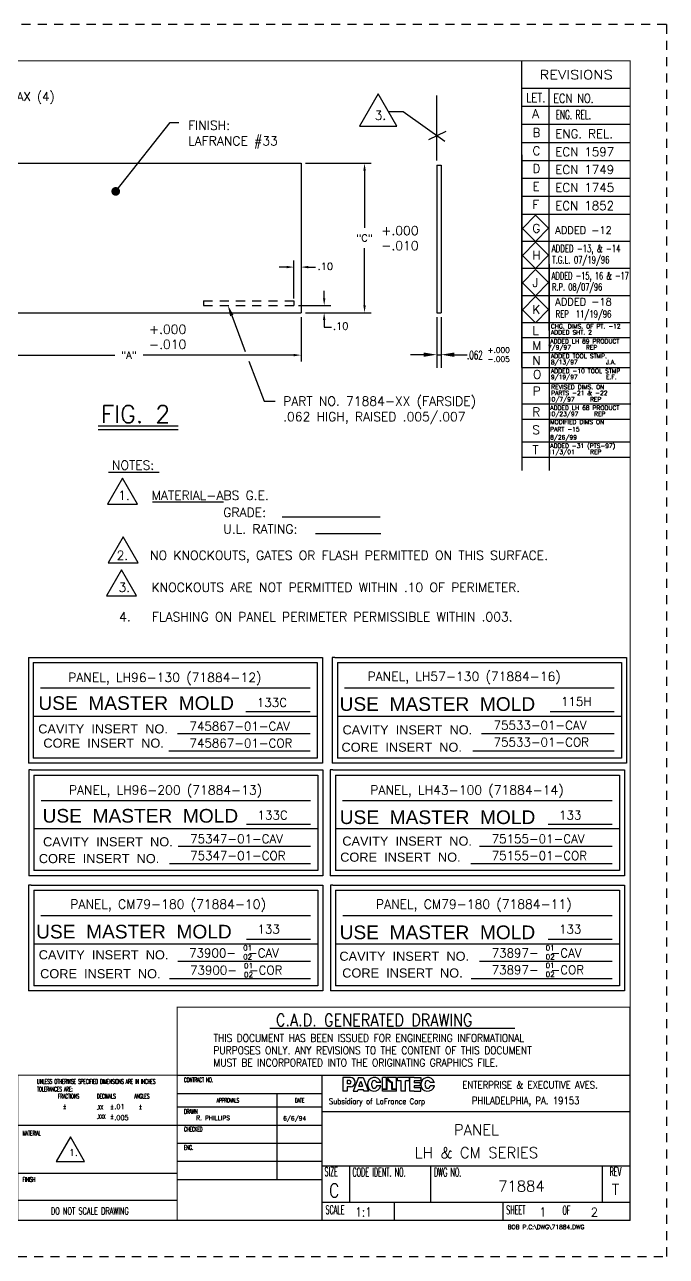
# Model space of a CAD drawing. Extents: x -24.6 to 21.5, y -2 to 16.6.
# Drawn here: x 12.64 to 21.5, y -0.5 to 16.5 of the extents above; entities that cross this region are included whole.
import ezdxf
from ezdxf.enums import TextEntityAlignment as Align

# ---------------------------------------------------------------- set-up
doc = ezdxf.new("R2010")
doc.units = 0
doc.header["$LTSCALE"] = 0.25
doc.header["$PDSIZE"] = 5
doc.linetypes.add('DASHED', pattern=[0.75, 0.5, -0.25])
doc.layers.get('0').update_dxf_attribs({"linetype": 'CONTINUOUS'})
doc.layers.get('DEFPOINTS').update_dxf_attribs({"linetype": 'CONTINUOUS'})
for name, color, linetype in [('BOR', 5, 'CONTINUOUS'), ('DIM', 7, 'CONTINUOUS'), ('HID', 7, 'DASHED'), ('TEX', 7, 'CONTINUOUS'), ('TXT', 7, 'CONTINUOUS')]:
    doc.layers.add(name, color=color, linetype=linetype)
doc.styles.add('ROMANS', font='romans', dxfattribs={"width": 0.6, "height": 0.12})
doc.styles.add('SANSSERIF', font='sas_____.pfb', dxfattribs={"height": 0.27})
doc.styles.get("Standard").update_dxf_attribs({"font": 'SIMPLEX.SHX'})

# ---------------------------------------------------------------- blocks, each defined once
blk = doc.blocks.new('CSIZE')
at = {"layer": 'BOR'}
for p, q in [((20, 16.5), (20, 15.625)), ((20, 16.125), (21.5, 16.125)), ((20.38, 16.125), (20.38, 15.625)), ((20, 15.875), (21.5, 15.875)), ((20, 15.625), (21.5, 15.625))]:
    blk.add_line(p, q, dxfattribs=at)
at = {"layer": 'BOR', "color": 5, "linetype": 'CONTINUOUS'}
for p, q in [((21.5, 0.5), (21.5, 3.44)), ((17.25, 0.5), (17.25, 2.5)), ((15.25, 2.25), (17.25, 2.25)), ((16.625, 2.25), (16.625, 1.062)), ((15.25, 2.062), (17.25, 2.062)), ((17.25, 2), (21.5, 2)), ((13.05, 1.812), (17.25, 1.812)), ((15.25, 1.562), (17.25, 1.562)), ((15.25, 1.312), (17.25, 1.312)), ((17.25, 1.25), (21.5, 1.25)), ((17.63, 0.75), (17.63, 1.25)), ((18.75, 0.75), (18.75, 1.25)), ((21.12, 0.75), (21.12, 1.25)), ((13.05, 1.15), (15.25, 1.15)), ((15.25, 1.062), (17.25, 1.062)), ((13.05, 0.775), (15.25, 0.775)), ((17.25, 0.75), (21.5, 0.75)), ((18.25, 0.5), (18.25, 0.75)), ((19.75, 0.5), (19.75, 0.75)), ((13.05, 0.5), (21.5, 0.5))]:
    blk.add_line(p, q, dxfattribs=at)
at = {"layer": 'BOR', "color": 1, "linetype": 'CONTINUOUS'}
for p, q in [((16.526, 3.149), (19.908, 3.149)), ((17.641, 2.469), (17.535, 2.469)), ((17.535, 2.469), (17.535, 2.279)), ((17.626, 2.427), (17.596, 2.427)), ((17.596, 2.427), (17.596, 2.381)), ((17.626, 2.381), (17.596, 2.381)), ((17.751, 2.469), (17.676, 2.279)), ((17.751, 2.469), (17.814, 2.469)), ((17.757, 2.347), (17.782, 2.417)), ((17.782, 2.417), (17.807, 2.347)), ((17.814, 2.469), (17.889, 2.279)), ((18.061, 2.398), (18.002, 2.398)), ((18.084, 2.309), (18.084, 2.469)), ((18.137, 2.469), (18.084, 2.469)), ((18.137, 2.309), (18.137, 2.469)), ((18.274, 2.469), (18.145, 2.469)), ((18.145, 2.301), (18.145, 2.445)), ((18.213, 2.301), (18.213, 2.393)), ((18.221, 2.309), (18.221, 2.404)), ((18.274, 2.309), (18.274, 2.469)), ((18.454, 2.469), (18.289, 2.469)), ((18.289, 2.421), (18.289, 2.469)), ((18.342, 2.421), (18.289, 2.421)), ((18.342, 2.279), (18.342, 2.421)), ((18.401, 2.279), (18.401, 2.421)), ((18.454, 2.421), (18.401, 2.421)), ((18.454, 2.421), (18.454, 2.469)), ((18.462, 2.279), (18.462, 2.469)), ((18.52, 2.469), (18.462, 2.469)), ((18.52, 2.469), (18.611, 2.469)), ((18.611, 2.421), (18.52, 2.421)), ((18.52, 2.421), (18.52, 2.394)), ((18.604, 2.394), (18.52, 2.394)), ((18.604, 2.394), (18.604, 2.353)), ((18.611, 2.469), (18.611, 2.421)), ((18.798, 2.398), (18.739, 2.398)), ((17.596, 2.279), (17.535, 2.279)), ((17.641, 2.339), (17.596, 2.339)), ((17.596, 2.339), (17.596, 2.279)), ((17.676, 2.279), (17.737, 2.279)), ((17.737, 2.279), (17.749, 2.305)), ((17.749, 2.305), (17.816, 2.305)), ((17.757, 2.347), (17.807, 2.347)), ((17.828, 2.279), (17.816, 2.305)), ((17.889, 2.279), (17.828, 2.279)), ((18.061, 2.353), (18.002, 2.353)), ((18.137, 2.309), (18.084, 2.309)), ((18.084, 2.279), (18.084, 2.301)), ((18.145, 2.301), (18.084, 2.301)), ((18.274, 2.279), (18.084, 2.279)), ((18.274, 2.301), (18.213, 2.301)), ((18.274, 2.309), (18.221, 2.309)), ((18.274, 2.279), (18.274, 2.301)), ((18.401, 2.279), (18.342, 2.279)), ((18.52, 2.279), (18.462, 2.279)), ((18.52, 2.279), (18.462, 2.279)), ((18.604, 2.353), (18.52, 2.353)), ((18.52, 2.353), (18.52, 2.326)), ((18.611, 2.326), (18.52, 2.326)), ((18.52, 2.279), (18.611, 2.279)), ((18.611, 2.279), (18.611, 2.326)), ((18.799, 2.353), (18.74, 2.353))]:
    blk.add_line(p, q, dxfattribs=at)
at = {"layer": 'BOR', "const_width": 0.015}
blk.add_lwpolyline([(0.5, 0.5), (0.5, 16.5), (21.5, 16.5), (21.5, 0.5)], close=True, dxfattribs=at)
at = {"layer": 'BOR', "color": 5, "linetype": 'CONTINUOUS', "const_width": 0.015}
for points in [[(15.25, 0.5), (15.25, 3.44), (21.5, 3.44)], [(13.05, 0.5), (13.05, 2.5), (15.25, 2.5)]]:
    blk.add_lwpolyline(points, dxfattribs=at)
at = {"layer": 'BOR', "color": 5, "linetype": 'CONTINUOUS'}
blk.add_lwpolyline([(15.25, 2.5), (21.5, 2.5)], dxfattribs=at)
at = {"layer": 'BOR', "color": 1, "linetype": 'CONTINUOUS'}
for centre, radius, start, end in [((17.626, 2.404), 0.023, 270, 90), ((17.641, 2.404), 0.0648, 270, 90), ((17.969, 2.374), 0.095, 14.9452, 347.2291), ((17.979, 2.374), 0.0486, 154.3898, 205.6102), ((17.969, 2.393), 0.0333, 8.2132, 177.8455), ((18.276, 2.545), 0.151, 210.3966, 248.8743), ((18.268, 2.534), 0.151, 215.6757, 248.8743), ((18.706, 2.374), 0.095, 14.9452, 347.2291), ((18.717, 2.374), 0.0486, 154.3898, 205.6102), ((18.706, 2.393), 0.0333, 8.2132, 177.8455), ((17.969, 2.354), 0.0333, 182.1545, 357.8455), ((18.706, 2.354), 0.0333, 182.1545, 357.8455)]:
    blk.add_arc(centre, radius, start, end, dxfattribs=at)
at = {"layer": 'BOR', "color": 1}
for s, width, p, p2 in [('REVISIONS', 1.1027, (20.249, 16.246), (21.26, 16.246)), ('LET.', 0.795169, (20.065, 15.929), (20.33, 15.929)), ('ECN NO.', 0.742851, (20.438, 15.92), (20.999, 15.92)), ('ENG. REL.', 0.54341, (20.474, 15.695), (20.959, 15.695))]:
    blk.add_text(s, height=0.125, dxfattribs=dict(at, width=width)).set_placement(p, p2, align=Align.FIT)
blk.add_text('A', height=0.125, dxfattribs=at).set_placement((20.195, 15.708), align=Align.CENTER)
at = {"layer": 'BOR', "color": 1, "linetype": 'CONTINUOUS'}
for s, height, width, p in [('C.A.D. GENERATED DRAWING', 0.17, 0.860215, (16.611, 3.176)), ('THIS DOCUMENT HAS BEEN ISSUED FOR ENGINEERING INFORMATIONAL', 0.10625, 0.860215, (15.75, 2.96)), ('PURPOSES ONLY. ANY REVISIONS TO THE CONTENT OF THIS DOCUMENT', 0.10625, 0.860215, (15.75, 2.79)), ('MUST BE INCORPORATED INTO THE ORIGINATING GRAPHICS FILE.', 0.10625, 0.860215, (15.75, 2.62)), ('UNLESS OTHERWISE SPECIFIED DIMENSIONS ARE IN INCHES', 0.0625, 0.537634, (13.315, 2.382)), ('CONTRACT NO.', 0.0625, 0.537634, (15.344, 2.405)), ('ENTERPRISE & EXECUTIVE AVES.', 0.1, 0.860215, (19.184, 2.316)), ('TOLERANCES ARE:', 0.0625, 0.537634, (13.315, 2.277)), ('FRACTIONS', 0.0625, 0.537634, (13.605, 2.179)), ('DECIMALS', 0.0625, 0.537634, (14.141, 2.179)), ('ANGLES', 0.0625, 0.537634, (14.66, 2.179)), ('+', 0.0625, 0.537634, (13.675, 2.041)), ('.XX', 0.0625, 0.537634, (14.139, 2.026)), ('+', 0.0625, 0.537634, (14.328, 2.038)), ('+', 0.0625, 0.537634, (14.72, 2.04)), ('APPROVALS', 0.0625, 0.537634, (15.795, 2.122)), ('DATE', 0.0625, 0.537634, (16.875, 2.122)), ('Subsidiary of LaFrance Corp', 0.08, 0.860215, (17.343, 2.1)), ('PHILADELPHIA, PA. 19153', 0.1, 0.860215, (19.315, 2.1)), ('-', 0.0625, 0.537634, (13.675, 2.008)), ('.XXX', 0.0625, 0.537634, (14.139, 1.897)), ('-', 0.0625, 0.537634, (14.328, 2.005)), ('+', 0.0625, 0.537634, (14.328, 1.905)), ('-', 0.0625, 0.537634, (14.328, 1.872)), ('-', 0.0625, 0.537634, (14.72, 2.007)), ('DRAWN', 0.0625, 0.537634, (15.344, 1.968)), ('MATERIAL', 0.0625, 0.537634, (13.118, 1.669)), ('CHECKED', 0.0625, 0.537634, (15.344, 1.723)), ('ENG.', 0.0625, 0.537634, (15.344, 1.471)), ('SIZE', 0.12, 0.537634, (17.283, 1.109)), ('CODE IDENT. NO.', 0.12, 0.537634, (17.668, 1.102)), ('DWG NO.', 0.12, 0.537634, (18.794, 1.103)), ('REV', 0.12, 0.537634, (21.217, 1.11)), ('FINISH', 0.0625, 0.537634, (13.118, 1.03)), ('C', 0.188, 0.860215, (17.342, 0.815)), ('SCALE', 0.12, 0.537634, (17.297, 0.584)), ('SHEET', 0.12, 0.537634, (19.79, 0.581)), ('OF', 0.12, 0.537634, (20.566, 0.576)), ('DO NOT SCALE DRAWING', 0.1, 0.537634, (13.507, 0.576)), ('1:1', 0.125, 0.860215, (17.705, 0.55)), ('1', 0.125, 0.860215, (20.247, 0.55))]:
    blk.add_text(s, height=height, dxfattribs=dict(at, width=width)).set_placement(p)
at = {"layer": 'BOR', "color": 1}
for tag, height, p in [('NAME', 0.06, (15.744, 1.881)), ('DATE', 0.06, (16.87, 1.875)), ('DRAWING', 0.15, (19.379, 1.671)), ('DRAWING', 0.15, (19.379, 1.355)), ('NUMBER', 0.15, (20, 0.894)), ('REVISION', 0.15, (21.391, 0.894))]:
    blk.add_attdef(tag, text='', height=height, dxfattribs=at).set_placement(p, align=Align.CENTER)
blk.add_attdef('CAD', (19.809, 0.375), '', height=0.06, dxfattribs=at)
blk = doc.blocks.new('*U19')
at = {"layer": 'TEX'}
blk.add_text('S', height=0.12, dxfattribs=at).set_placement((19.651, 10.848))
blk = doc.blocks.new('*U20')
at = {"layer": 'TEX'}
for s, p in [('MODIFIED DIMS ON', (19.896, 10.986)), ('PART -15', (19.896, 10.886)), ('8/26/99', (19.896, 10.774))]:
    blk.add_text(s, height=0.06, dxfattribs=at).set_placement(p)
blk = doc.blocks.new('*U22')
at = {"color": 0, "style": 'ROMANS', "width": 0.6}
blk.add_text('.062', height=0.12, dxfattribs=at).set_placement((18.75, 11.88))

msp = doc.modelspace()

# ---------------------------------------------------------------- linework, layer by layer
for p, q in [((11.70884, 14.58664), (16.45884, 14.58664)), ((18.33044, 14.56164), (18.33044, 12.52464)), ((18.33044, 14.56164), (18.39244, 14.56164)), ((18.39244, 14.56164), (18.39244, 12.52464)), ((11.70884, 12.52464), (16.45884, 12.52464)), ((18.33044, 12.52464), (18.39244, 12.52464))]:
    msp.add_line(p, q)
at = {"color": 7}
msp.add_line((16.45884, 14.58664), (16.45884, 12.52464), dxfattribs=at)
at = {"color": 7, "linetype": 'BYBLOCK'}
for p, q in [((16.52184, 14.58664), (17.42522, 14.58664)), ((17.33522, 14.48664), (17.33522, 13.69564)), ((16.45884, 13.49264), (16.45884, 13.06347)), ((17.33522, 12.62464), (17.33522, 13.41564)), ((16.25884, 13.15347), (16.15884, 13.15347)), ((16.35884, 12.71864), (16.35884, 13.24347)), ((16.55884, 13.15347), (16.65884, 13.15347)), ((16.7778, 12.72464), (16.7778, 12.82464)), ((16.42184, 12.62464), (16.8678, 12.62464)), ((16.45884, 12.46164), (16.45884, 11.84897)), ((16.52184, 12.52464), (16.8678, 12.52464)), ((16.73914, 12.52464), (17.42522, 12.52464)), ((16.7778, 12.42464), (16.7778, 12.32464)), ((11.80884, 11.93897), (13.8867, 11.93897)), ((16.35884, 11.93897), (14.28098, 11.93897))]:
    msp.add_line(p, q, dxfattribs=at)
at = {"color": 0, "linetype": 'BYBLOCK'}
for p, q in [((18.33044, 12.46214), (18.33044, 11.76478)), ((18.39244, 12.46214), (18.39244, 11.76478)), ((18.15044, 11.94478), (17.97044, 11.94478)), ((18.33044, 11.94478), (18.39244, 11.94478)), ((18.57244, 11.94478), (18.75244, 11.94478))]:
    msp.add_line(p, q, dxfattribs=at)
at = {"color": 7, "linetype": 'BYBLOCK'}
for points in [[(17.31855, 14.48664), (17.35188, 14.48664), (17.33522, 14.58664)], [(16.25884, 13.17013), (16.25884, 13.1368), (16.35884, 13.15347)], [(16.55884, 13.17013), (16.55884, 13.1368), (16.45884, 13.15347)], [(16.76113, 12.72464), (16.79447, 12.72464), (16.7778, 12.62464)], [(17.31855, 12.62464), (17.35188, 12.62464), (17.33522, 12.52464)], [(16.76113, 12.42464), (16.79447, 12.42464), (16.7778, 12.52464)], [(16.35884, 11.95563), (16.35884, 11.9223), (16.45884, 11.93897)]]:
    msp.add_solid(points, dxfattribs=at)
at = {"color": 0, "linetype": 'BYBLOCK'}
for points in [[(18.15044, 11.97478), (18.15044, 11.91478), (18.33044, 11.94478)], [(18.57244, 11.97478), (18.57244, 11.91478), (18.39244, 11.94478)]]:
    msp.add_solid(points, dxfattribs=at)
at = {"layer": 'BOR'}
for p, q in [((19.5, 15.125), (19.5, 12.18262)), ((19.88, 15.125), (19.8825, 11.26429)), ((19.5, 14.91755), (19.5, 11.76689)), ((19.5, 14.875), (21.00629, 14.875)), ((19.5, 14.625), (21.00629, 14.625)), ((19.50456, 14.70314), (19.50456, 11.26429)), ((19.5, 14.37968), (21.00629, 14.37968)), ((19.5, 14.13197), (21.00629, 14.13197)), ((19.88, 14.20668), (19.8825, 10.34597)), ((19.5, 13.88231), (21.0049, 13.88231)), ((19.50456, 13.78482), (19.50456, 10.34597)), ((19.69491, 13.86844), (19.51241, 13.68595)), ((19.87431, 13.68903), (19.69491, 13.86844)), ((19.51241, 13.68595), (19.69182, 13.50654)), ((19.69182, 13.50654), (19.87431, 13.68903)), ((19.5, 13.51019), (21.0049, 13.51019)), ((19.69491, 13.49701), (19.51241, 13.31452)), ((19.87431, 13.31761), (19.69491, 13.49701)), ((19.51241, 13.31452), (19.69182, 13.13512)), ((19.69182, 13.13512), (19.87431, 13.31761)), ((19.5, 13.13876), (21.0049, 13.13876)), ((19.69491, 13.12044), (19.51241, 12.93795)), ((19.87431, 12.94103), (19.69491, 13.12044)), ((19.51241, 12.93795), (19.69182, 12.75854)), ((19.69182, 12.75854), (19.87431, 12.94103)), ((19.5, 12.76219), (21.0049, 12.76219)), ((19.69491, 12.74832), (19.51241, 12.56583)), ((19.87431, 12.56891), (19.69491, 12.74832)), ((19.51241, 12.56583), (19.69182, 12.38642)), ((19.69182, 12.38642), (19.87431, 12.56891)), ((19.5, 12.39007), (21.0049, 12.39007)), ((19.5, 12.18262), (21.0049, 12.18262)), ((19.5, 11.97516), (21.0049, 11.97516)), ((19.5, 11.76689), (21.0049, 11.76689)), ((19.50456, 11.55248), (21.00947, 11.55248)), ((19.50456, 11.26429), (21.00947, 11.26429)), ((19.5, 11.05684), (21.0049, 11.05684)), ((19.5, 10.74006), (21.0049, 10.74006)), ((19.50034, 10.53261), (21.00524, 10.53261))]:
    msp.add_line(p, q, dxfattribs=at)
at = {"layer": 'DEFPOINTS', "color": 0, "linetype": 'BYBLOCK'}
for p in [(16.45884, 14.58664), (16.45884, 13.55564), (16.35884, 12.65564), (16.35884, 12.62464), (16.45884, 12.52464), (16.45884, 12.52464), (18.33044, 12.52464), (18.39244, 12.52464), (18.39244, 11.94478)]:
    msp.add_point(p, dxfattribs=at)
at = {"layer": 'DEFPOINTS', "color": 7, "linetype": 'BYBLOCK'}
for p in [(16.45884, 13.15347), (16.67614, 12.52464), (16.7778, 12.52464), (17.33522, 12.52464), (16.45884, 11.93897)]:
    msp.add_point(p, dxfattribs=at)
at = {"layer": 'DIM'}
for p, q in [((18.33044, 14.62477), (18.33044, 15.52167)), ((17.66462, 15.30116), (17.86975, 15.30116)), ((17.86975, 15.30116), (18.44169, 14.88993)), ((18.45819, 15.02732), (18.21622, 14.91191))]:
    msp.add_line(p, q, dxfattribs=at)
at = {"layer": 'DIM', "color": 7}
for p, q in [((13.97535, 14.29282), (14.65033, 15.14723)), ((14.65033, 15.14723), (14.77033, 15.14723)), ((15.50269, 12.48433), (15.68945, 11.99027)), ((16.7778, 12.32464), (16.87955, 12.32464)), ((15.73975, 11.8572), (15.94923, 11.30301)), ((15.94923, 11.30301), (16.09923, 11.30301))]:
    msp.add_line(p, q, dxfattribs=at)
at = {"layer": 'DIM', "color": 7, "linetype": 'BYBLOCK'}
msp.add_line((13.93816, 14.24574), (13.97535, 14.29282), dxfattribs=at)
at = {"layer": 'DIM'}
for points in [[(17.78232, 15.09731), (17.5229, 15.54663), (17.26348, 15.09731)], [(14.20139, 9.87973), (13.99386, 10.23919), (13.78632, 9.87973)], [(14.2108, 9.0702), (14.00326, 9.42966), (13.79573, 9.0702)], [(14.18755, 8.61441), (13.98001, 8.97387), (13.77248, 8.61441)], [(13.47014, 0.8108), (13.27557, 1.14779), (13.08101, 0.8108)]]:
    msp.add_lwpolyline(points, close=True, dxfattribs=at)
at = {"layer": 'DIM', "color": 7, "linetype": 'BYBLOCK', "const_width": 0.06}
msp.add_lwpolyline([(13.91956, 14.2222, 1), (13.88237, 14.17512, 1)], format="xyb", close=True, dxfattribs=at)
at = {"layer": 'DIM', "color": 7}
msp.add_solid([(15.47931, 12.47549), (15.52608, 12.49317), (15.44965, 12.62464)], dxfattribs=at)
at = {"layer": 'HID'}
for p, q in [((21.5, 16.5), (-0.5, 16.5)), ((21.5, 16.5), (21.5, -0.5)), ((-0.5, -0.5), (21.5, -0.5))]:
    msp.add_line(p, q, dxfattribs=at)
at = {"layer": 'HID', "color": 7, "linetype": 'DASHED'}
for p, q in [((15.11051, 12.68664), (16.35884, 12.68664)), ((15.11051, 12.62464), (16.35884, 12.62464))]:
    msp.add_line(p, q, dxfattribs=at)
at = {"layer": 'HID', "color": 6, "linetype": 'DASHED'}
for p, q in [((15.11051, 12.68664), (15.11051, 12.62464)), ((16.35884, 12.68664), (16.35884, 12.62464))]:
    msp.add_line(p, q, dxfattribs=at)
at = {"layer": 'TEX'}
for p, q in [((12.69565, 7.76694), (16.75565, 7.76694)), ((12.69565, 7.76694), (12.69565, 6.30694)), ((12.76216, 7.69694), (16.68216, 7.69694)), ((12.76216, 7.69694), (12.76216, 6.37694)), ((16.68216, 7.69694), (16.68216, 6.37694)), ((16.75565, 7.76694), (16.75565, 6.30694)), ((16.88964, 7.76733), (16.88964, 6.30733)), ((16.92464, 7.76733), (16.88964, 7.76733)), ((16.92464, 7.76733), (20.94964, 7.76733)), ((16.95964, 7.69733), (20.87964, 7.69733)), ((16.95964, 7.69733), (16.95964, 6.37733)), ((20.87964, 7.69733), (20.87964, 6.37733)), ((20.94964, 7.76733), (20.94964, 6.30733)), ((16.75565, 6.30694), (12.69565, 6.30694)), ((16.68216, 6.37694), (12.76216, 6.37694)), ((16.88964, 6.44943), (16.88964, 6.30733)), ((20.94964, 6.30733), (16.88964, 6.30733)), ((20.87964, 6.37733), (16.95964, 6.37733)), ((20.94964, 6.44943), (20.94964, 6.30733)), ((12.70117, 6.21331), (12.70117, 4.75331)), ((12.73617, 6.21331), (12.70117, 6.21331)), ((12.73617, 6.21331), (16.76117, 6.21331)), ((12.77117, 6.14331), (16.69117, 6.14331)), ((12.77117, 6.14331), (12.77117, 4.82331)), ((16.69117, 6.14331), (16.69117, 4.82331)), ((16.76117, 6.21331), (16.76117, 4.75331)), ((16.86198, 6.21331), (16.86198, 4.75331)), ((16.89698, 6.21331), (16.86198, 6.21331)), ((16.89698, 6.21331), (20.92198, 6.21331)), ((16.93198, 6.14331), (20.85198, 6.14331)), ((16.93198, 6.14331), (16.93198, 4.82331)), ((20.85198, 6.14331), (20.85198, 4.82331)), ((20.92198, 6.21331), (20.92198, 4.75331)), ((16.69117, 4.82331), (12.77117, 4.82331)), ((20.85198, 4.82331), (16.93198, 4.82331)), ((12.69931, 4.62454), (12.69931, 3.16454)), ((12.73431, 4.62454), (12.69931, 4.62454)), ((16.76117, 4.75331), (12.70117, 4.75331)), ((12.73431, 4.62454), (16.75931, 4.62454)), ((16.75931, 4.62454), (16.75931, 3.16454)), ((20.92198, 4.75331), (16.86198, 4.75331)), ((16.86319, 4.62454), (16.86319, 3.16454)), ((16.89819, 4.62454), (16.86319, 4.62454)), ((16.89819, 4.62454), (20.92319, 4.62454)), ((20.92319, 4.62454), (20.92319, 3.16454)), ((12.76931, 4.55454), (16.68931, 4.55454)), ((12.76931, 4.55454), (12.76931, 3.23454)), ((16.68931, 4.55454), (16.68931, 3.23454)), ((16.93319, 4.55454), (20.85319, 4.55454)), ((16.93319, 4.55454), (16.93319, 3.23454)), ((20.85319, 4.55454), (20.85319, 3.23454)), ((16.68931, 3.23454), (12.76931, 3.23454)), ((20.85319, 3.23454), (16.93319, 3.23454)), ((16.75931, 3.16454), (12.69931, 3.16454)), ((20.92319, 3.16454), (16.86319, 3.16454))]:
    msp.add_line(p, q, dxfattribs=at)
at = {"layer": 'TXT'}
for p, q in [((13.66092, 10.96308), (14.76498, 10.96308)), ((13.66092, 10.91308), (14.76498, 10.91308)), ((13.80076, 10.32442), (14.50213, 10.32442)), ((14.40639, 9.91212), (15.38969, 9.91212)), ((16.1973, 9.70729), (17.55186, 9.70729)), ((16.65587, 9.47461), (17.55892, 9.47461))]:
    msp.add_line(p, q, dxfattribs=at)
at = {"layer": 'TXT', "color": 1}
for p, q in [((12.86216, 7.34694), (16.58216, 7.34694)), ((17.05964, 7.34733), (20.77964, 7.34733)), ((15.69738, 7.0197), (16.58216, 7.0197)), ((19.89486, 7.0201), (20.77964, 7.0201)), ((12.76216, 6.95735), (16.68216, 6.95735)), ((16.95964, 6.95774), (20.87964, 6.95774)), ((14.75234, 6.71694), (16.58216, 6.71694)), ((18.94983, 6.71733), (20.77964, 6.71733)), ((14.63382, 6.47694), (16.58216, 6.47694)), ((18.83131, 6.47733), (20.77964, 6.47733)), ((12.87117, 5.79331), (16.59117, 5.79331)), ((17.03198, 5.79331), (20.75198, 5.79331)), ((15.70639, 5.46608), (16.59117, 5.46608)), ((19.8672, 5.46608), (20.75198, 5.46608)), ((12.77117, 5.40372), (16.69117, 5.40372)), ((16.93198, 5.40372), (20.85198, 5.40372)), ((14.76136, 5.16331), (16.59117, 5.16331)), ((18.92217, 5.16331), (20.75198, 5.16331)), ((14.64284, 4.92331), (16.59117, 4.92331)), ((18.80365, 4.92331), (20.75198, 4.92331)), ((12.86931, 4.20454), (16.58931, 4.20454)), ((17.03319, 4.20454), (20.75319, 4.20454)), ((12.76931, 3.81496), (16.68931, 3.81496)), ((15.70453, 3.87731), (16.58931, 3.87731)), ((16.93319, 3.81496), (20.85319, 3.81496)), ((19.86841, 3.87731), (20.75319, 3.87731)), ((14.75949, 3.57454), (16.58931, 3.57454)), ((18.92337, 3.57454), (20.75319, 3.57454)), ((14.64097, 3.33454), (16.58931, 3.33454)), ((18.80485, 3.33454), (20.75319, 3.33454))]:
    msp.add_line(p, q, dxfattribs=at)

# ---------------------------------------------------------------- block references
at = {"layer": 'BOR', "color": 5}
ref = msp.add_blockref('CSIZE', (-0.5, -0.5), dxfattribs=at)
ref.add_attrib('DRAWING', 'PANEL', dxfattribs={"color": 1, "height": 0.15}).set_placement((18.87894, 1.17088), align=Align.CENTER)
ref.add_attrib('DRAWING', 'LH & CM SERIES', dxfattribs={"color": 1, "height": 0.15}).set_placement((18.87894, 0.8554), align=Align.CENTER)
ref.add_attrib('NUMBER', '71884', dxfattribs={"color": 1, "height": 0.15}).set_placement((19.49968, 0.3945), align=Align.CENTER)
ref.add_attrib('DATE', '6/6/94', dxfattribs={"color": 1, "height": 0.06}).set_placement((16.37, 1.375), align=Align.CENTER)
ref.add_attrib('NAME', 'R. PHILLIPS', dxfattribs={"color": 1, "height": 0.06}).set_placement((15.24429, 1.3805), align=Align.CENTER)
ref.add_attrib('CAD', 'BOB P.C:\\DWG\\71884.DWG', (19.30922, -0.12475), dxfattribs={"color": 1, "height": 0.06})
ref.add_attrib('REVISION', 'T', dxfattribs={"color": 1, "height": 0.15}).set_placement((20.79937, 0.34858), align=Align.CENTER)
at = {"layer": 'TEX', "color": 7}
for name in ['*U22', '*U19', '*U20']:
    msp.add_blockref(name, (0, 0), dxfattribs=at)

# ---------------------------------------------------------------- texts
at = {"color": 7, "linetype": 'BYBLOCK'}
for s, p in [('"C"', (17.33522, 13.55564)), ('.10', (16.79488, 13.16454)), ('.10', (17.00654, 12.33946)), ('"A"', (14.08384, 11.93897))]:
    msp.add_text(s, height=0.1, dxfattribs=at).set_placement(p, align=Align.MIDDLE_CENTER)
at = {"layer": 'DIM'}
for s, height, p in [('3.', 0.125, (17.47379, 15.1867)), ('FINISH:', 0.125, (14.90012, 15.04738)), ('LAFRANCE #33', 0.125, (14.90012, 14.8331)), ('+.000', 0.125, (17.56627, 13.59563)), ('-.010', 0.125, (17.56627, 13.38729)), ('+.000', 0.125, (14.36021, 12.23285)), ('-.010', 0.125, (14.36021, 12.02452)), ('+.000', 0.075, (19.03118, 11.97026)), ('-.005', 0.075, (19.03118, 11.84526)), ('PART NO. 71884-XX (FARSIDE)', 0.125, (16.21145, 11.24078)), ('.062 HIGH, RAISED .005/.007', 0.125, (16.21145, 11.0265)), ('.01', 0.065625, (13.88221, 1.53293)), ('.005', 0.065625, (13.88164, 1.38186)), ('1.', 0.09375, (13.25707, 0.88615))]:
    msp.add_text(s, height=height, dxfattribs=at).set_placement(p)
at = {"layer": 'TEX'}
for s, height, p in [('B', 0.12, (19.65281, 14.94923)), ('ENG. REL.', 0.12, (19.9671, 14.93403)), ('C', 0.12, (19.65281, 14.69923)), ('ECN 1597', 0.12, (19.9671, 14.68403)), ('D', 0.12, (19.65281, 14.45391)), ('ECN 1749', 0.12, (19.9671, 14.43871)), ('E', 0.12, (19.65281, 14.2062)), ('ECN 1745', 0.12, (19.9671, 14.191)), ('F', 0.12, (19.65142, 13.95653)), ('ECN 1852', 0.12, (19.96571, 13.94133)), ('G', 0.12, (19.65142, 13.62829)), ('ADDED -12', 0.1, (19.96571, 13.61309)), ('H', 0.12, (19.65142, 13.25686)), ('J', 0.12, (19.65142, 12.88029)), ('K', 0.12, (19.65142, 12.50817)), ('ADDED -18', 0.1, (19.96571, 12.62472)), ('L', 0.12, (19.65142, 12.21954)), ('ADDED SHT. 2', 0.06, (19.9066, 12.22343)), ('CHG. DIMS. OF PT. -12', 0.06, (19.9066, 12.30731)), ('M', 0.12, (19.65142, 12.01209)), ('      7/9/97    REP', 0.06, (19.59628, 12.01598)), ('ADDED LH 89 PRODUCT', 0.06, (19.89747, 12.09986)), ('N', 0.12, (19.65142, 11.80381)), ('ADDED TOOL STMP.', 0.06, (19.9066, 11.89614)), ('O', 0.12, (19.66055, 11.61221)), ('ADDED -10 TOOL STMP', 0.06, (19.9066, 11.69086)), ('8/13/97        J.A.', 0.06, (19.9066, 11.81226)), ('9/19/97        E.F.', 0.06, (19.9066, 11.60698)), ('P', 0.12, (19.65598, 11.38195)), ('REVISED DIMS. ON', 0.06, (19.91116, 11.46973)), ('PARTS -21 & -22', 0.06, (19.91116, 11.38584)), ('      10/7/97    REP', 0.06, (19.59628, 11.29894)), ('ADDED LH 68 PRODUCT', 0.06, (19.89747, 11.18154)), ('R', 0.12, (19.65142, 11.09376)), ('      10/23/97    REP', 0.06, (19.59628, 11.09765)), ('ADDED -31 (PTS-97)', 0.06, (19.89781, 10.65731)), ('T', 0.12, (19.65176, 10.56953)), ('      11/3/01    REP', 0.06, (19.59662, 10.57342)), ('3.   KNOCKOUTS ARE NOT PERMITTED WITHIN .10 OF PERIMETER.', 0.125, (13.94, 8.67045)), ('4.   FLASHING ON PANEL PERIMETER PERMISSIBLE WITHIN .003.', 0.125, (13.94702, 8.26381)), ('133C', 0.12, (15.84923, 7.08419)), ('115H', 0.12, (20.04551, 7.09794)), ('745867-01-CAV', 0.12, (14.91939, 6.75617)), ('75533-01-CAV', 0.12, (19.11567, 6.76992)), ('745867-01-COR', 0.12, (14.91939, 6.52383)), ('75533-01-COR', 0.12, (19.11567, 6.53758)), ('133C', 0.12, (15.85825, 5.53056)), ('133', 0.12, (20.01906, 5.53056)), ('75347-01-CAV', 0.12, (14.92841, 5.20255)), ('75155-01-CAV', 0.12, (19.08922, 5.20255)), ('75347-01-COR', 0.12, (14.92841, 4.9702)), ('75155-01-COR', 0.12, (19.08922, 4.9702)), ('133', 0.12, (15.85714, 3.95515)), ('133', 0.12, (20.01906, 3.95515)), ('73900-  -CAV', 0.12, (14.91361, 3.62714)), ('01', 0.072, (15.65964, 3.7216)), ('73897-  -CAV', 0.12, (19.08922, 3.62714)), ('01', 0.072, (19.83525, 3.7216)), ('02', 0.072, (15.65964, 3.59817)), ('02', 0.072, (19.83525, 3.59817)), ('73900-  -COR', 0.12, (14.92639, 3.39023)), ('01', 0.072, (15.67242, 3.47546)), ('02', 0.072, (15.67242, 3.35203)), ('73897-  -COR', 0.12, (19.08922, 3.39479)), ('01', 0.072, (19.83525, 3.48002)), ('02', 0.072, (19.83525, 3.35659))]:
    msp.add_text(s, height=height, dxfattribs=at).set_placement(p)
for s, width, p in [('ADDED -13, & -14', 0.7, (19.91854, 13.36013)), ('T.G.L. 07/19/96', 0.7, (19.92348, 13.20532)), ('ADDED -15, 16 & -17', 0.6, (19.91854, 12.98355)), ('R.P. 08/07/96', 0.6, (19.92348, 12.82875)), (' REP  11/19/96', 0.7, (19.92348, 12.45618))]:
    msp.add_text(s, height=0.1, dxfattribs=dict(at, width=width)).set_placement(p)
at = {"layer": 'TXT'}
for s, height, p in [('.03 R MAX (4)', 0.12, (11.88199, 15.44646)), ('FIG. 2', 0.24, (13.69604, 11.00361)), ('NOTES:', 0.125, (13.84882, 10.35703)), (' 1.   MATERIAL-ABS G.E.', 0.125, (13.84882, 9.94036)), (' GRADE:', 0.125, (15.29926, 9.70542)), (' U.L. RATING:', 0.125, (15.29926, 9.47711)), (' 2.   NO KNOCKOUTS, GATES OR FLASH PERMITTED ON THIS SURFACE.', 0.125, (13.82776, 9.11198)), ('2', 0.12, (20.45584, 0.0495))]:
    msp.add_text(s, height=height, dxfattribs=at).set_placement(p)
at = {"layer": 'TXT', "color": 1}
for s, p in [('PANEL, LH96-130 (71884-12)', (13.24493, 7.42734)), ('PANEL, LH57-130 (71884-16)', (17.37517, 7.44109)), ('PANEL, LH96-200 (71884-13)', (13.25395, 5.87372)), ('PANEL, LH43-100 (71884-14)', (17.41476, 5.87372)), ('PANEL, CM79-180 (71884-10)', (13.27435, 4.29831)), ('PANEL, CM79-180 (71884-11)', (17.49278, 4.29831))]:
    msp.add_text(s, height=0.125, dxfattribs=at).set_placement(p)
at = {"layer": 'TXT', "color": 1, "linetype": 'CONTINUOUS', "style": 'SANSSERIF'}
for p in [(12.8338, 7.04169), (16.99047, 7.02848), (12.89173, 5.486), (16.9923, 5.46653), (12.80279, 3.8873), (16.991, 3.87757)]:
    msp.add_text('USE  MASTER  MOLD', height=0.189, dxfattribs=at).set_placement(p)
at = {"layer": 'TXT', "color": 1, "style": 'SANSSERIF'}
for s, p in [('CAVITY  INSERT  NO.', (12.8313, 6.71701)), ('CAVITY  INSERT  NO.', (17.03083, 6.7038)), ('CORE  INSERT  NO.', (12.90273, 6.52042)), ('CORE  INSERT  NO.', (17.01654, 6.46438)), ('CAVITY  INSERT  NO.', (12.89833, 5.15875)), ('CAVITY  INSERT  NO.', (17.02811, 5.16848)), ('CORE  INSERT  NO.', (12.8399, 4.92714)), ('CORE  INSERT  NO.', (16.9989, 4.9466)), ('CAVITY  INSERT  NO.', (12.8386, 3.59898)), ('CAVITY  INSERT  NO.', (16.98785, 3.57951)), ('CORE  INSERT  NO.', (12.85807, 3.33817)), ('CORE  INSERT  NO.', (17.0268, 3.3479))]:
    msp.add_text(s, height=0.126, dxfattribs=at).set_placement(p)

doc.saveas('drawing.dxf')
